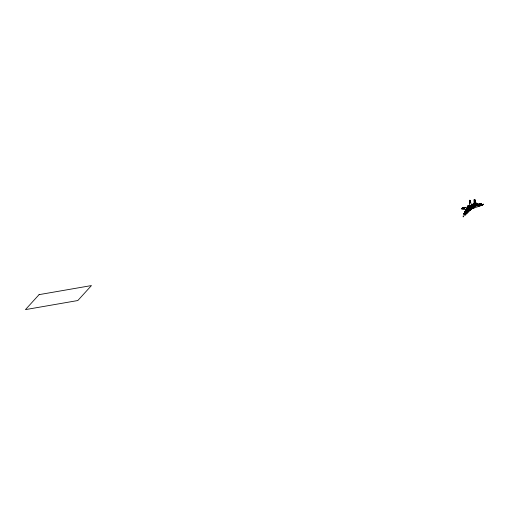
<?xml version="1.0" encoding="UTF-8"?>
<svg xmlns="http://www.w3.org/2000/svg" width="509" height="509" viewBox="0 0 509 509"><rect width="100%" height="100%" fill="white"/><g stroke="black" fill="none" stroke-linecap="round" stroke-linejoin="round"><path stroke-width="0.76" d="M477.27 204.993A5.478 0.649 76.3 0 0 477.264 205.203A5.542 0.662 76.3 0 1 477.277 204.911L477.302 204.745A7.559 0.897 76.3 0 1 477.321 204.688L477.302 204.764A6.439 0.763 76.3 0 0 477.283 204.898L477.27 204.987A5.828 0.694 76.3 0 0 477.27 205.089L477.55 204.363L477.315 204.713A8.379 0.999 76.3 0 1 477.334 204.631L477.347 204.605M463.292 215.631L463.19 216.669M477.27 205.089L477.27 204.987A6.133 0.732 76.3 0 1 477.289 204.822A6.884 0.821 76.3 0 1 477.302 204.752L477.321 204.688M476.182 204.154L476.761 204.16L476.526 203.632L476.1 203.816L476.259 204.72L477.353 204.586L475.845 205.693L477.716 204.414A4.505 0.407 75.9 0 0 477.716 204.421A5.497 0.496 75.9 0 0 477.709 204.484L477.703 204.656A4.269 0.388 75.9 0 0 477.728 205.044L477.913 204.179L481.291 203.466L481.597 203.759L475.495 205.859A12.655 10.746 42.3 0 1 469.731 206.775L471.105 206.024A8.863 7.533 42.3 0 1 471.461 205.891M473.211 203.982C472.155 205.471 475.451 203.905 473.16 203.956M474.114 204.045L474.14 204.459L474.146 199.413L474.757 199.388L476.119 204.014M476.189 203.53L476.227 203.785M477.067 204.09L476.901 203.339M465.939 210.478L465.201 211.967L466.009 210.58L464.984 211.68A6.28 2.24 -20.6 0 0 464.876 211.846L464.672 212.126A7.33 2.621 -20.6 0 1 465.054 211.649L465.538 210.65A6.305 2.78 80.2 0 1 465.773 210.44L465.678 210.961A14.831 5.071 -20.1 0 0 465.958 210.147L466.6 209.371L465.977 210.096A4.371 3.716 42.3 0 0 468.566 210.815A4.384 3.722 42.3 0 0 470.424 209.422A11.122 3.798 -20.1 0 0 469.572 210.16L468.604 211.108M464.825 211.973L465.449 211.07M477.709 204.484L477.709 204.44A4.549 0.414 75.9 0 0 477.716 204.904L477.722 205A4.187 0.382 75.9 0 1 477.716 204.904A4.81 0.439 75.9 0 1 477.735 204.351M465.958 209.988L468.426 210.758L470.469 209.428M473.873 204.593L474.032 204.313L473.841 204.599M477.2 203.74L476.589 203.905L476.583 203.288M464.246 213.888L464.946 212.73M464.571 213.386A3.366 1.152 -20.1 0 1 464.513 213.481L464.857 212.259M464.978 212.985C465.258 212.87 464.348 212.208 466.009 211.337M466.683 213.01A3.372 1.152 -20.1 0 0 466.575 213.125L465.85 214.27L464.507 213.494M464.882 212.158L465.073 211.42A2.914 1.285 80.2 0 1 465.328 210.898L465.372 210.847M464.971 213.366L464.768 212.597L465.455 212.266M464.838 212.743L465.512 211.744M468.229 210.955L468.299 211.801L467.472 212.457L465.398 211.496M468.235 211.483C466.995 215.791 462.019 210.554 466.785 212.908C467.822 212.902 467.847 211.661 468.541 211.171M464.335 212.959L464.768 212.049M464.628 213.22C462.426 213.583 465.43 216.363 465.69 214.054M473.72 204.663L473.313 204.351M470.59 202.092L470.163 202.735A4.307 1.12 -17.5 0 1 469.591 203.18M464.354 212.902L464.851 211.636L465.423 211.617M465.347 211.598L465.894 210.904L466.359 211.025A4.25 3.614 42.3 0 0 466.645 211.165A4.269 3.627 42.3 0 1 466.359 211.025M467.179 212.552C467.676 213.793 464.208 214.117 464.978 212.838M467.975 211.903L466.95 212.896L465.207 212.196M476.806 204.179L476.729 204.115M469.438 210.497L470.214 209.6M468.853 207.398L469.241 207.208L466.053 209.778L461.51 208.766L462.713 207.837L469.413 206.985M475.101 200.552L474.674 201.087A3.213 0.808 -17.2 0 1 474.159 201.449M473.637 207.169A8.22 6.98 42.3 0 1 473.459 207.246L473.217 207.348A8.589 7.298 42.3 0 1 472.976 207.43L472.918 207.456A12.623 5.815 80.5 0 0 471.792 208.773L482.347 205.159L483.55 204.23L475.151 206.24L477.366 204.529L476.214 204.726M469.247 210.471L469.718 210.026M470.927 208.779L471.34 208.957L469.037 210.681M470.59 206.877A0.865 0.738 42.3 0 0 469.699 207.589L469.495 200.266L470.042 200.253L471.614 205.528L470.717 206.679A14.85 3.837 -17.5 0 1 469.743 207.564A0.865 0.738 42.3 0 0 470.736 208.442A0.865 0.738 42.3 0 0 471.232 207.405M463.139 216.91L463.82 216.35M464.208 213.945L465.481 214.728L466.098 213.685M469.343 205.521L470.265 205.426L469.101 205.903A3.493 2.761 88.7 0 0 468.503 206.419L471.162 205.312L467.975 206.298A2.322 1.985 -87.4 0 1 468.484 205.84L469.533 205.515L467.701 206.234A2.112 1.769 -88.6 0 1 468.115 205.884L472.059 205.197L469.807 206.724L467.542 206.196L470.621 205.375L468.172 206.342A2.736 2.278 -88.9 0 1 468.719 205.865L469.883 205.471L467.816 206.26A2.176 1.864 -87.3 0 1 468.28 205.865L468.528 205.738M466.511 209.676L466.142 210.122A4.766 4.053 42.3 0 0 466.009 210.332L465.697 210.942M470.52 209.364C470.144 211.171 465.697 211.108 466.18 209.816M476.284 204.713L475.921 204.987M465.08 211.623L465.487 210.707L466.04 210.936M471.022 207.793L471.289 207.774A7.94 6.751 42.3 0 0 471.888 207.704L472.473 206.858A6.802 2.017 -17.7 0 0 472.384 206.304C468.878 205.044 475.202 205.032 469.241 206.59A5.567 3.957 85.7 0 1 469.393 206.457A5.822 4.136 85.7 0 1 469.546 206.33A6.083 4.32 85.7 0 1 469.705 206.215A6.413 4.556 85.7 0 1 469.871 206.107A6.948 4.937 85.7 0 1 470.036 206.011L471.105 205.566L466.174 209.581L468.274 210.083L470.1 209.695M476.119 204.917L476.017 205.044M474.165 205.84L474.172 206.756A13.533 3.506 -17.4 0 1 474.439 206.387L474.662 206.139A14.85 3.849 -17.4 0 0 474.165 206.762L473.841 206.896A9.092 7.724 42.3 0 1 471.589 207.405M466.772 209.104L465.97 209.886L468.293 210.471A4.244 3.608 42.3 0 0 469.635 210.236M470.157 209.81L469.858 210.102L469.998 209.778M471.843 207.583L472.651 206.699L474.191 206.431L474.592 207.634L471.843 207.583L473.383 207.316M471.614 205.528L470.322 206.756A14.85 3.837 -17.5 0 0 469.737 207.57M466.308 209.447A7.101 6.032 42.3 0 1 467.332 208.633A5.624 4.778 42.3 0 1 467.516 208.537L466.174 209.581L466.537 209.224A6.827 5.803 42.3 0 1 467.332 208.633A5.663 4.81 42.3 0 1 467.497 208.544L468.121 208.156M467.205 208.715L465.996 209.721L468.484 210.236A5.224 4.441 42.3 0 0 469.941 209.982L471.423 209.11M465.996 210.662L465.595 211.216L465.894 211.42L467.898 211.827M467.415 212.317L467.275 211.979M471.544 208.995L474.954 206.374M466.887 212.826L466.836 212.418M469.241 206.59L469.4 206.45A6.184 4.39 85.7 0 1 469.546 206.33L470.042 206.005A7.4 5.255 85.7 0 1 470.201 205.922A8.392 5.962 85.7 0 1 470.373 205.84L471.118 205.566M469.75 210.001L470.793 209.536M471.728 208.855L470.933 209.479M467.154 208.773L466.848 209.034L469.343 209.466A5.853 4.975 42.3 0 0 470.825 209.212L472.772 208.009L471.907 207.767M473.453 203.727L473.771 203.721M469.4 206.45L469.553 206.323A6.719 4.772 85.7 0 1 470.049 205.999L471.531 205.445M474.172 204.942A9.518 8.087 42.3 0 0 471.207 205.744L470.532 206.139A20.296 17.242 42.3 0 0 476.647 205.082L476.659 205.07M476.144 205.464L475.412 206.024M483.296 204.332L482.774 204.618A4.231 1.794 79.9 0 0 482.347 205.159L483.455 204.262M472.606 205.35L471.194 205.591L469.438 206.966M462.732 207.844L461.968 208.232A4.231 1.928 80.4 0 0 461.504 208.754L463.438 207.761L462.019 208.881L463.464 207.761M482.347 205.159L483.55 204.23M469.005 210.987C468.433 212.558 465.054 210.007 466.085 210.872M461.51 208.766L463.107 207.793L461.778 208.824L462.662 207.996M471.798 208.785L473.644 207.417M474.159 207.029L475.342 206.151M476.628 205.089L475.8 204.968M476.348 203.237L476.755 203.225M473.465 207.494L472.123 208.232A6.967 5.917 42.3 0 1 469.864 208.626L467.765 208.296L469.432 207.328M467.071 208.798L467.389 208.601M474.127 206.921L474.795 206.501L473.758 206.323M474.884 206.38L474.197 206.743A14.85 3.849 -17.4 0 0 475.209 205.903M473.733 206.915L474.821 206.393M470.322 205.636L470.284 205.655A6 4.377 86.3 0 0 470.093 205.738L469.565 206.069A4.269 3.118 86.3 0 0 469.063 206.546L472.059 205.197L470.787 205.477M470.093 205.738L470.055 205.757A4.969 3.627 86.3 0 0 469.909 205.84A4.492 3.277 86.3 0 0 469.247 206.342A4.047 2.952 86.3 0 0 469.063 206.546A3.837 2.8 86.3 0 1 469.215 206.38L469.247 206.342A4.657 3.398 86.3 0 1 469.909 205.84A5.287 3.862 86.3 0 1 470.093 205.738L470.291 205.649A6.973 5.09 86.3 0 1 470.475 205.579L471.544 205.299L471.226 205.369M471.169 209.04L470.825 209.212M470.933 209.154L471.398 208.932M470.755 209.244L471.302 208.976M476.443 203.25L476.532 203.193M482.379 204.453L481.323 205.401L482.564 204.453M468.77 207.437L467.09 208.442A12.623 5.3 79.8 0 0 466.053 209.765M472.976 207.43L472.537 207.564A6.35 5.395 42.3 0 1 472.346 207.615L471.958 207.691A8.316 7.062 42.3 0 1 471.289 207.774L471.958 207.691A7.088 6.025 42.3 0 0 472.282 207.627L473.784 207.099M481.635 204.612L480.318 205.744L482.297 204.516M471.741 205.261L468.897 206.514A4.492 3.321 86.7 0 1 469.387 206.069L471.13 205.388M470.246 205.668L470.672 205.509M470.481 206.508L469.113 207.278L470.787 207.424M467.917 211.897L468.974 210.891L468.802 210.363M470.437 205.591L470.475 205.579A10.148 7.406 86.3 0 1 470.997 205.42L471.665 205.273M468.655 205.687L469.164 205.56M471.251 205.521L471.856 205.362M471.601 205.426L471.964 205.331M480.706 204.892L481.476 204.707M482.647 204.433L483.194 204.306M473.873 203.88C472.74 203.988 474.235 204.618 473.217 204.268M475.565 204.841L473.122 205.261L475.451 204.86M471.251 205.585L472.778 205.324M469.972 208.436L469.572 207.233L468.764 208.117L471.512 208.168L470.303 207.85M464.462 207.666L464.825 207.627M463.807 207.729L464.132 207.697M473.542 205.98L474.789 206.094M470.373 207.793L468.783 207.487A9.455 8.036 42.3 0 1 470.011 206.813L470.131 206.769A8.475 7.202 42.3 0 1 470.373 206.673A8.392 7.132 42.3 0 0 470.131 206.769L468.814 207.589A9.55 8.112 42.3 0 0 469.094 207.647A9.226 7.839 42.3 0 0 470.201 207.78A9.117 7.75 42.3 0 1 469.094 207.64L468.783 207.487A9.569 8.125 42.3 0 1 470.017 206.813A8.456 7.183 42.3 0 1 470.405 206.667M473.516 206.298L474.687 206.571A9.486 8.055 42.3 0 1 474.477 206.711A8.806 7.482 42.3 0 1 474.153 206.908A9.747 8.284 42.3 0 0 474.477 206.711L474.655 206.469A9.556 8.119 42.3 0 0 474.382 206.419M473.688 206.317L473.828 206.33A7.648 6.496 42.3 0 1 474.102 206.368M470.959 208.397L471.837 208.709M471.614 208.416A7.896 6.706 42.3 0 1 471.818 208.486A8.29 7.043 42.3 0 1 472.015 208.569L471.582 208.404L472.015 208.569A6.35 5.389 42.3 0 1 469.432 210.077A6.35 5.389 42.3 0 1 466.18 209.549M465.881 210.745L466.142 210.122A4.091 3.474 42.3 0 1 466.327 209.867M476.939 203.244L477.188 203.543M469.355 208.436L470.679 209.148L470.99 207.895M472.651 206.699L473.052 207.901M474.706 206.342A13.533 3.506 -17.4 0 1 474.172 206.756M465.665 214.766A1.063 0.872 35.3 0 1 464.342 214.881A1.063 0.872 35.3 0 1 463.896 213.608M463.922 213.564A1.063 0.878 36 0 1 464.163 213.322A1.056 0.878 36.5 0 1 464.946 213.246M465.767 214.034A1.063 0.878 36 0 1 465.722 214.677M471.958 207.691A8.316 7.069 42.3 0 0 472.346 207.608A8.418 7.151 42.3 0 0 473.427 207.258M474.006 206.355A8.456 7.183 42.3 0 1 474.286 206.399M466.174 209.581A8.551 7.266 42.3 0 1 466.301 209.447M466.072 209.733A3.856 3.277 42.3 0 1 466.543 209.263M465.652 211.114A1.813 1.54 42.3 0 1 465.824 210.955M467.377 211.4A2.392 2.036 42.3 0 0 467.676 211.439A2.138 1.82 42.3 0 0 468.643 211.235A2.564 2.176 42.3 0 0 468.878 211.089A2.526 2.144 42.3 0 1 468.643 211.235A2.316 1.966 42.3 0 1 468.388 211.343L468.305 211.407A2.049 1.737 42.3 0 1 467.975 211.432A2.221 1.883 42.3 0 1 467.676 211.439A2.399 2.036 42.3 0 1 467.377 211.4A2.901 2.462 42.3 0 1 467.071 211.324M473.644 206.349A0.865 0.738 42.3 0 1 474.312 207.532A0.865 0.738 42.3 0 1 473.058 207.659A0.865 0.738 42.3 0 1 473.09 206.399M475.661 203.702A0.821 0.7 42.3 0 1 476.742 204.3A0.821 0.7 42.3 0 1 476.157 205.184A0.821 0.7 42.3 0 1 475.241 204.338M473.605 205.165A0.84 0.713 42.3 0 1 474.242 206.17A0.84 0.713 42.3 0 1 473.3 206.616A0.84 0.713 42.3 0 1 472.708 205.598M478.104 204.395L478.11 204.561A4.492 0.337 75.8 0 0 478.142 204.911L478.25 204.109L478.104 204.395M470.246 200.928L470.004 201.278A2.564 0.579 -16.6 0 1 469.54 201.602A2.564 0.579 -16.6 0 1 469.692 201.335L470.246 200.928M475.298 201.227L474.776 201.895A4.307 1.12 -17.4 0 1 474.159 202.347A4.307 1.12 -17.4 0 1 474.394 201.958L475.298 201.227M470.068 200.565L469.883 200.794A1.781 0.401 -16.6 0 1 469.521 201.036A1.781 0.401 -16.6 0 1 469.597 200.851L469.928 200.591A12.019 2.71 -16.6 0 1 470.112 200.47A12.019 2.71 -16.6 0 1 470.068 200.565M463.139 208.747L464.908 207.475L463.139 208.747M479.37 205.935L481.139 204.663L479.37 205.935M481.807 205.248L483.079 204.332L481.807 205.248M462.535 208.83L464.106 207.697L462.535 208.83M474.961 200.069L474.662 200.431A2.564 0.579 -16.4 0 1 474.153 200.756A2.564 0.579 -16.4 0 1 474.356 200.482L474.961 200.069M475.533 202.028L474.865 202.83A6.108 1.565 -17.3 0 1 474.159 203.358A6.108 1.565 -17.3 0 1 474.49 202.894L475.533 202.028M471.538 205.649L469.622 206.679L471.512 205.661M475.711 202.627L474.827 203.632A7.54 1.96 -17.4 0 1 474.165 204.134A7.54 1.96 -17.4 0 1 474.471 203.695L475.711 202.627M474.763 199.706L474.585 199.91A1.781 0.407 -16.4 0 1 474.153 200.19A1.781 0.407 -16.4 0 1 474.267 199.992L474.63 199.732A12.019 2.73 -16.4 0 1 474.827 199.611A12.019 2.73 -16.4 0 1 474.77 199.706M463.724 208.817L465.684 207.405L464.653 207.876A10.142 4.466 80.2 0 0 464.144 208.302L463.724 208.817M478.199 206.304L480.159 204.892L479.128 205.369A10.142 4.466 80.2 0 0 478.619 205.795L478.199 206.304M479.618 203.81L479.993 204.294L479.618 203.81M39.078 294.641L25.45 309.612L77.813 300.539L91.435 285.568L39.078 294.641M480.038 203.715L480.49 204.128L480.076 203.676M480.897 203.543L481.196 203.899L480.929 203.517M480.49 203.625L480.897 203.994L480.521 203.6M469.998 206.196L469.852 206.298A6.356 4.371 85 0 0 469.425 206.635L471.862 205.471L469.998 206.196M478.982 203.975L479.147 204.573L478.994 204.026M469.088 210.911A3.665 3.111 42.3 0 0 469.355 210.605A3.684 3.13 42.3 0 1 469.088 210.911M472.244 205.121A0.821 0.7 42.3 0 0 473.561 205.515A0.821 0.7 42.3 0 0 473.071 204.23A0.821 0.7 42.3 0 0 472.244 205.121"/></g></svg>
